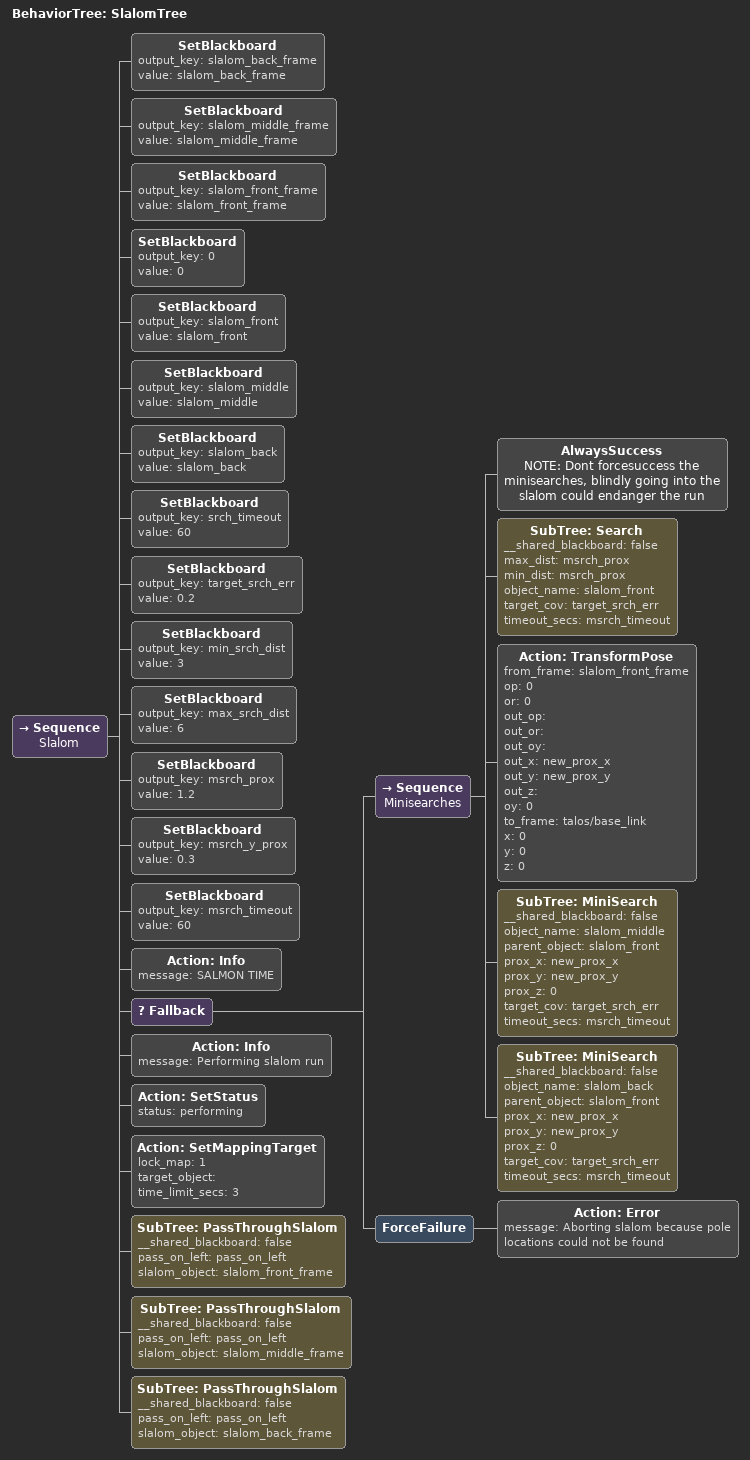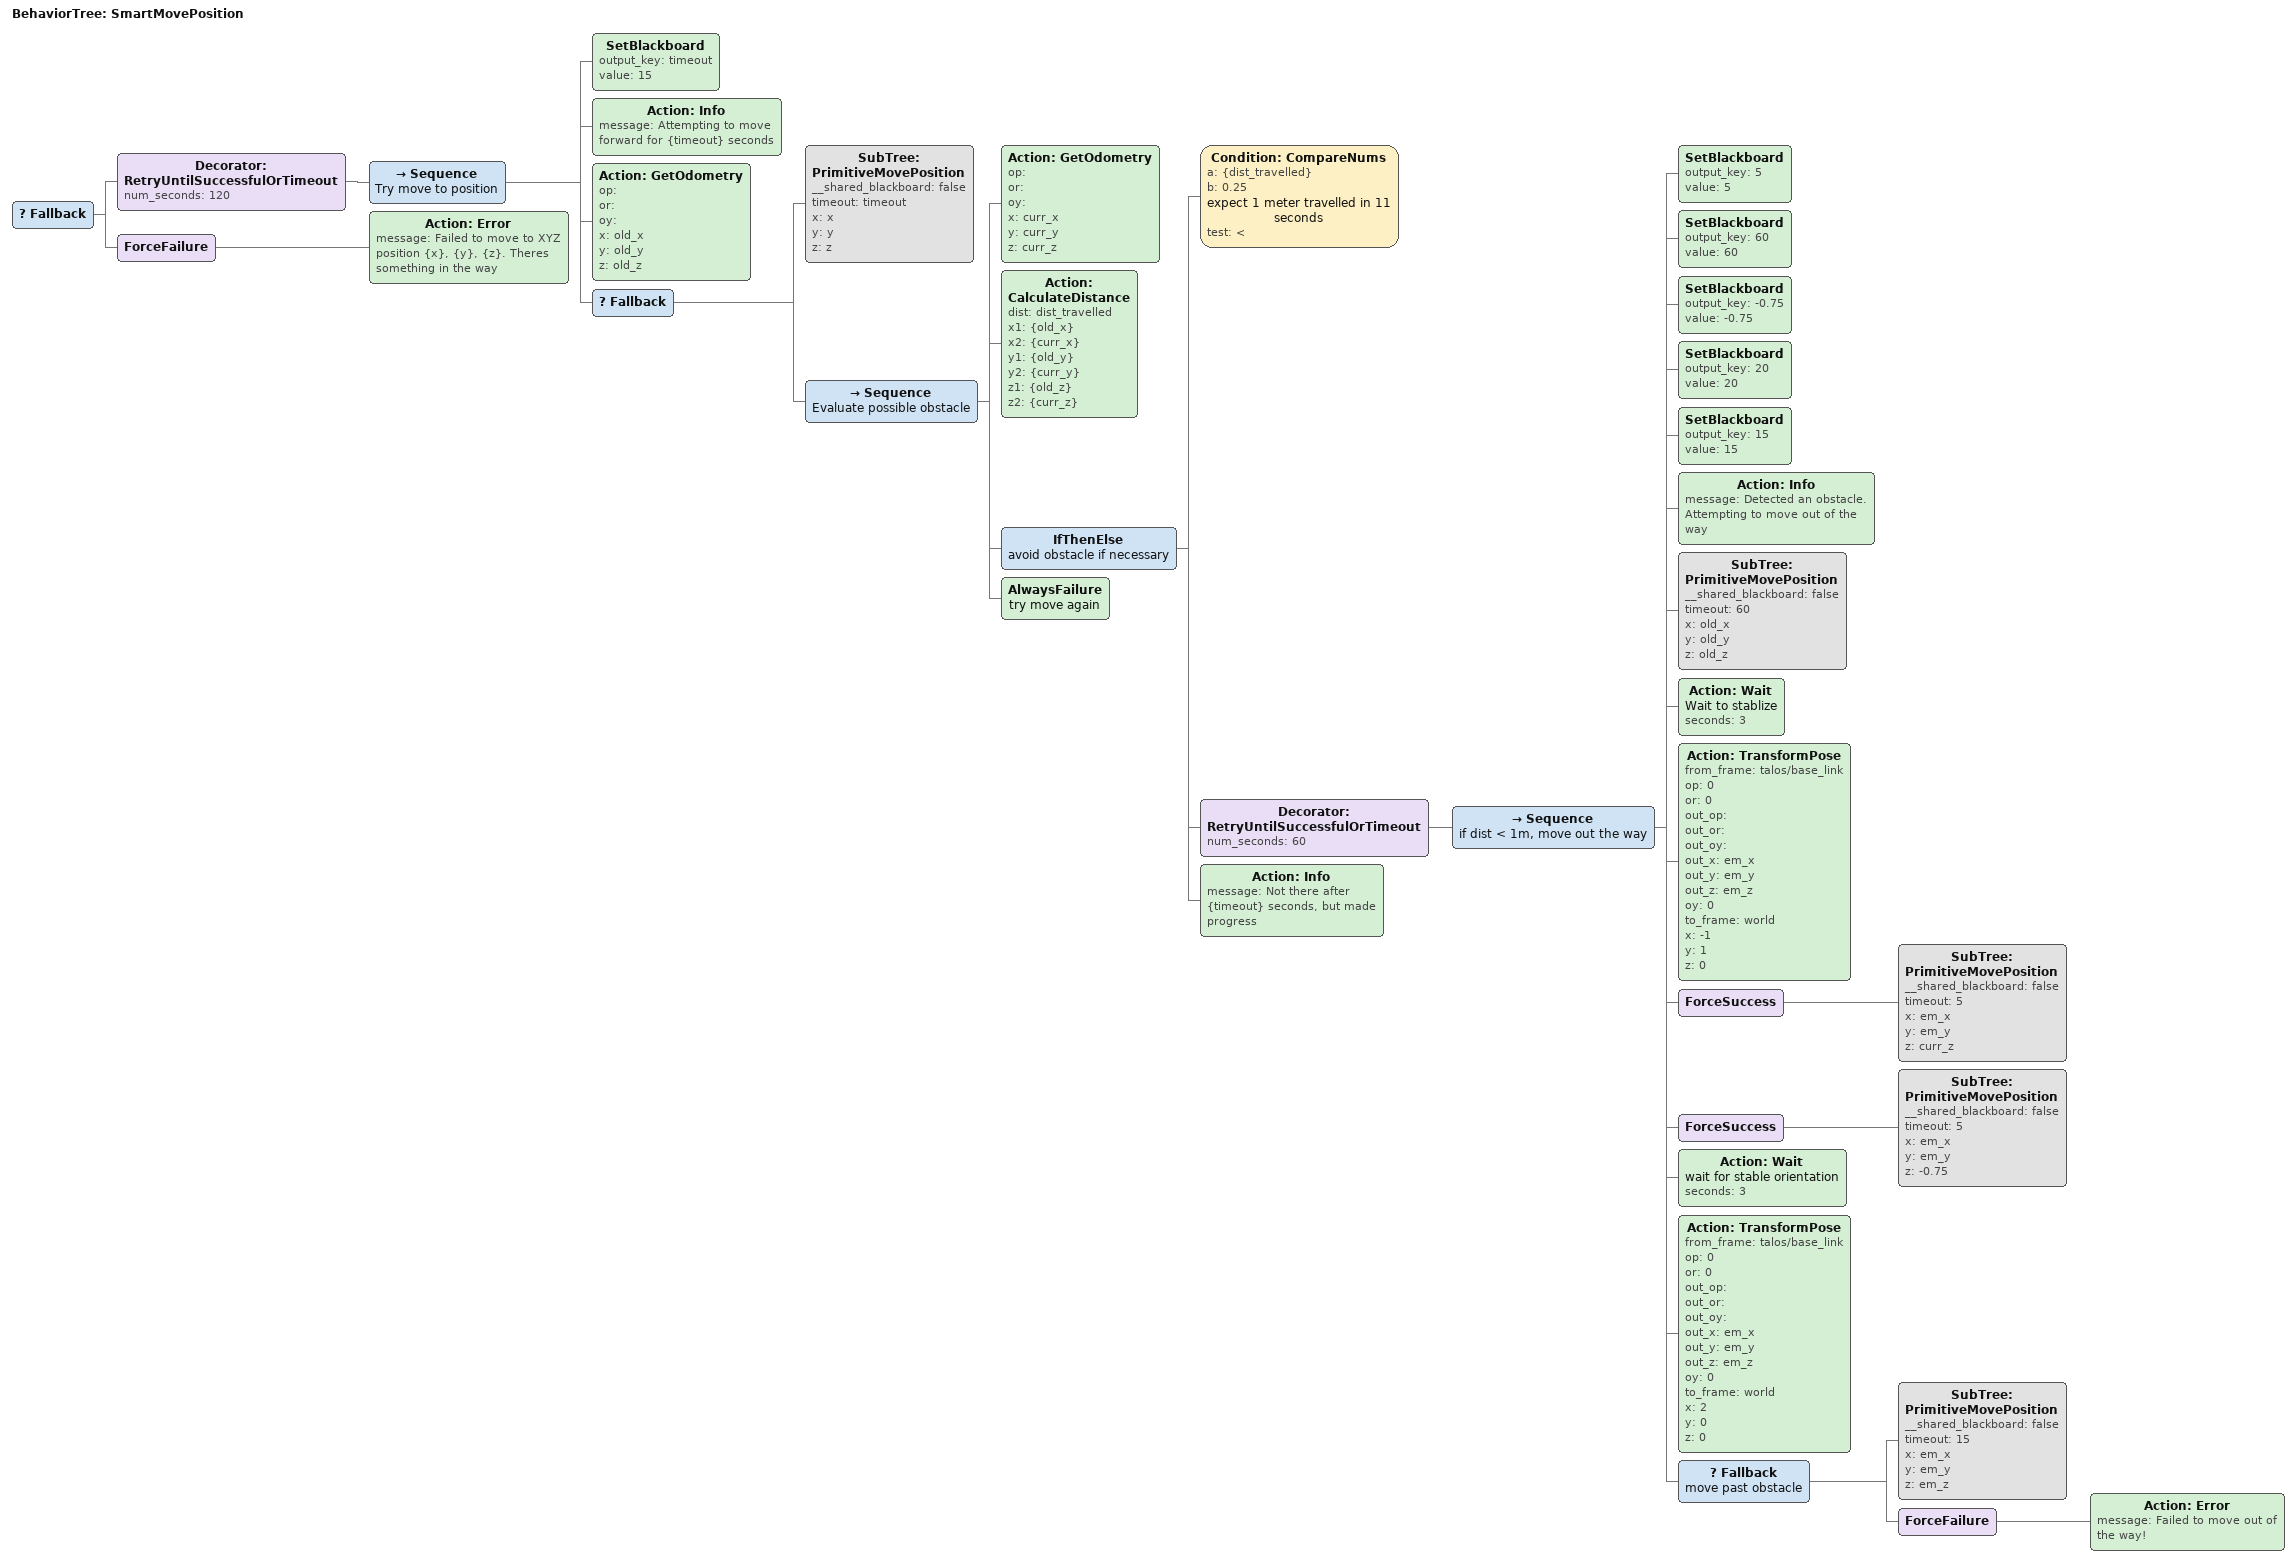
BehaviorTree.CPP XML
<BehaviorTree ID="SlalomTree">
    <Sequence name="Slalom">
        <SetBlackboard output_key="slalom_back_frame" value="slalom_back_frame"/>
        <SetBlackboard output_key="slalom_middle_frame" value="slalom_middle_frame"/>
        <SetBlackboard output_key="slalom_front_frame" value="slalom_front_frame"/>
        <SetBlackboard output_key="0" value="0"/>
        <SetBlackboard output_key="slalom_front" value="slalom_front"/>
        <SetBlackboard output_key="slalom_middle" value="slalom_middle"/>
        <SetBlackboard output_key="slalom_back" value="slalom_back"/>
        <SetBlackboard output_key="srch_timeout" value="60"/>
        <SetBlackboard output_key="target_srch_err" value="0.2"/>
        <SetBlackboard output_key="min_srch_dist" value="3"/>
        <SetBlackboard output_key="max_srch_dist" value="6"/>
        <SetBlackboard output_key="msrch_prox" value="1.2"/>
        <SetBlackboard output_key="msrch_y_prox" value="0.3"/>
        <SetBlackboard output_key="msrch_timeout" value="60"/>
        <Action ID="Info" message="SALMON TIME"/>
        <Fallback>
            <Sequence name="Minisearches">
                <AlwaysSuccess name="NOTE: Dont forcesuccess the minisearches, blindly going into the slalom could endanger the run"/>
                <SubTree ID="Search" __shared_blackboard="false" max_dist="msrch_prox" min_dist="msrch_prox" object_name="slalom_front" target_cov="target_srch_err" timeout_secs="msrch_timeout"/>
                <Action ID="TransformPose" from_frame="slalom_front_frame" op="0" or="0" out_op="" out_or="" out_oy="" out_x="new_prox_x" out_y="new_prox_y" out_z="" oy="0" to_frame="talos/base_link" x="0" y="0" z="0"/>
                <SubTree ID="MiniSearch" __shared_blackboard="false" object_name="slalom_middle" parent_object="slalom_front" prox_x="new_prox_x" prox_y="new_prox_y" prox_z="0" target_cov="target_srch_err" timeout_secs="msrch_timeout"/>
                <SubTree ID="MiniSearch" __shared_blackboard="false" object_name="slalom_back" parent_object="slalom_front" prox_x="new_prox_x" prox_y="new_prox_y" prox_z="0" target_cov="target_srch_err" timeout_secs="msrch_timeout"/>
            </Sequence>
            <ForceFailure>
                <Action ID="Error" message="Aborting slalom because pole locations could not be found"/>
            </ForceFailure>
        </Fallback>
        <Action ID="Info" message="Performing slalom run"/>
        <Action ID="SetStatus" status="performing"/>
        <Action ID="SetMappingTarget" lock_map="1" target_object="" time_limit_secs="3"/>
        <SubTree ID="PassThroughSlalom" __shared_blackboard="false" pass_on_left="pass_on_left" slalom_object="slalom_front_frame"/>
        <SubTree ID="PassThroughSlalom" __shared_blackboard="false" pass_on_left="pass_on_left" slalom_object="slalom_middle_frame"/>
        <SubTree ID="PassThroughSlalom" __shared_blackboard="false" pass_on_left="pass_on_left" slalom_object="slalom_back_frame"/>
    </Sequence>
</BehaviorTree>

<BehaviorTree ID="SmartMovePosition">
    <Fallback>
        <Decorator ID="RetryUntilSuccessfulOrTimeout" num_seconds="120">
            <Sequence name="Try move to position">
                <SetBlackboard output_key="timeout" value="15"/>
                <Action ID="Info" message="Attempting to move forward for {timeout} seconds"/>
                <Action ID="GetOdometry" op="" or="" oy="" x="old_x" y="old_y" z="old_z"/>
                <Fallback>
                    <SubTree ID="PrimitiveMovePosition" __shared_blackboard="false" timeout="timeout" x="x" y="y" z="z"/>
                    <Sequence name="Evaluate possible obstacle">
                        <Action ID="GetOdometry" op="" or="" oy="" x="curr_x" y="curr_y" z="curr_z"/>
                        <Action ID="CalculateDistance" dist="dist_travelled" x1="{old_x}" x2="{curr_x}" y1="{old_y}" y2="{curr_y}" z1="{old_z}" z2="{curr_z}"/>
                        <IfThenElse name="avoid obstacle if necessary">
                            <Condition ID="CompareNums" a="{dist_travelled}" b="0.25" name="expect 1 meter travelled in 11 seconds" test="&lt;"/>
                            <Decorator ID="RetryUntilSuccessfulOrTimeout" num_seconds="60">
                                <Sequence name="if dist &lt; 1m, move out the way">
                                    <SetBlackboard output_key="5" value="5"/>
                                    <SetBlackboard output_key="60" value="60"/>
                                    <SetBlackboard output_key="-0.75" value="-0.75"/>
                                    <SetBlackboard output_key="20" value="20"/>
                                    <SetBlackboard output_key="15" value="15"/>
                                    <Action ID="Info" message="Detected an obstacle. Attempting to move out of the way"/>
                                    <SubTree ID="PrimitiveMovePosition" __shared_blackboard="false" timeout="60" x="old_x" y="old_y" z="old_z"/>
                                    <Action ID="Wait" name="Wait to stablize" seconds="3"/>
                                    <Action ID="TransformPose" from_frame="talos/base_link" op="0" or="0" out_op="" out_or="" out_oy="" out_x="em_x" out_y="em_y" out_z="em_z" oy="0" to_frame="world" x="-1" y="1" z="0"/>
                                    <ForceSuccess>
                                        <SubTree ID="PrimitiveMovePosition" __shared_blackboard="false" timeout="5" x="em_x" y="em_y" z="curr_z"/>
                                    </ForceSuccess>
                                    <ForceSuccess>
                                        <SubTree ID="PrimitiveMovePosition" __shared_blackboard="false" timeout="5" x="em_x" y="em_y" z="-0.75"/>
                                    </ForceSuccess>
                                    <Action ID="Wait" name="wait for stable orientation" seconds="3"/>
                                    <Action ID="TransformPose" from_frame="talos/base_link" op="0" or="0" out_op="" out_or="" out_oy="" out_x="em_x" out_y="em_y" out_z="em_z" oy="0" to_frame="world" x="2" y="0" z="0"/>
                                    <Fallback name="move past obstacle">
                                        <SubTree ID="PrimitiveMovePosition" __shared_blackboard="false" timeout="15" x="em_x" y="em_y" z="em_z"/>
                                        <ForceFailure>
                                            <Action ID="Error" message="Failed to move out of the way!"/>
                                        </ForceFailure>
                                    </Fallback>
                                </Sequence>
                            </Decorator>
                            <Action ID="Info" message="Not there after {timeout} seconds, but made progress"/>
                        </IfThenElse>
                        <AlwaysFailure name="try move again"/>
                    </Sequence>
                </Fallback>
            </Sequence>
        </Decorator>
        <ForceFailure>
            <Action ID="Error" message="Failed to move to XYZ position {x}, {y}, {z}. Theres something in the way"/>
        </ForceFailure>
    </Fallback>
</BehaviorTree>
